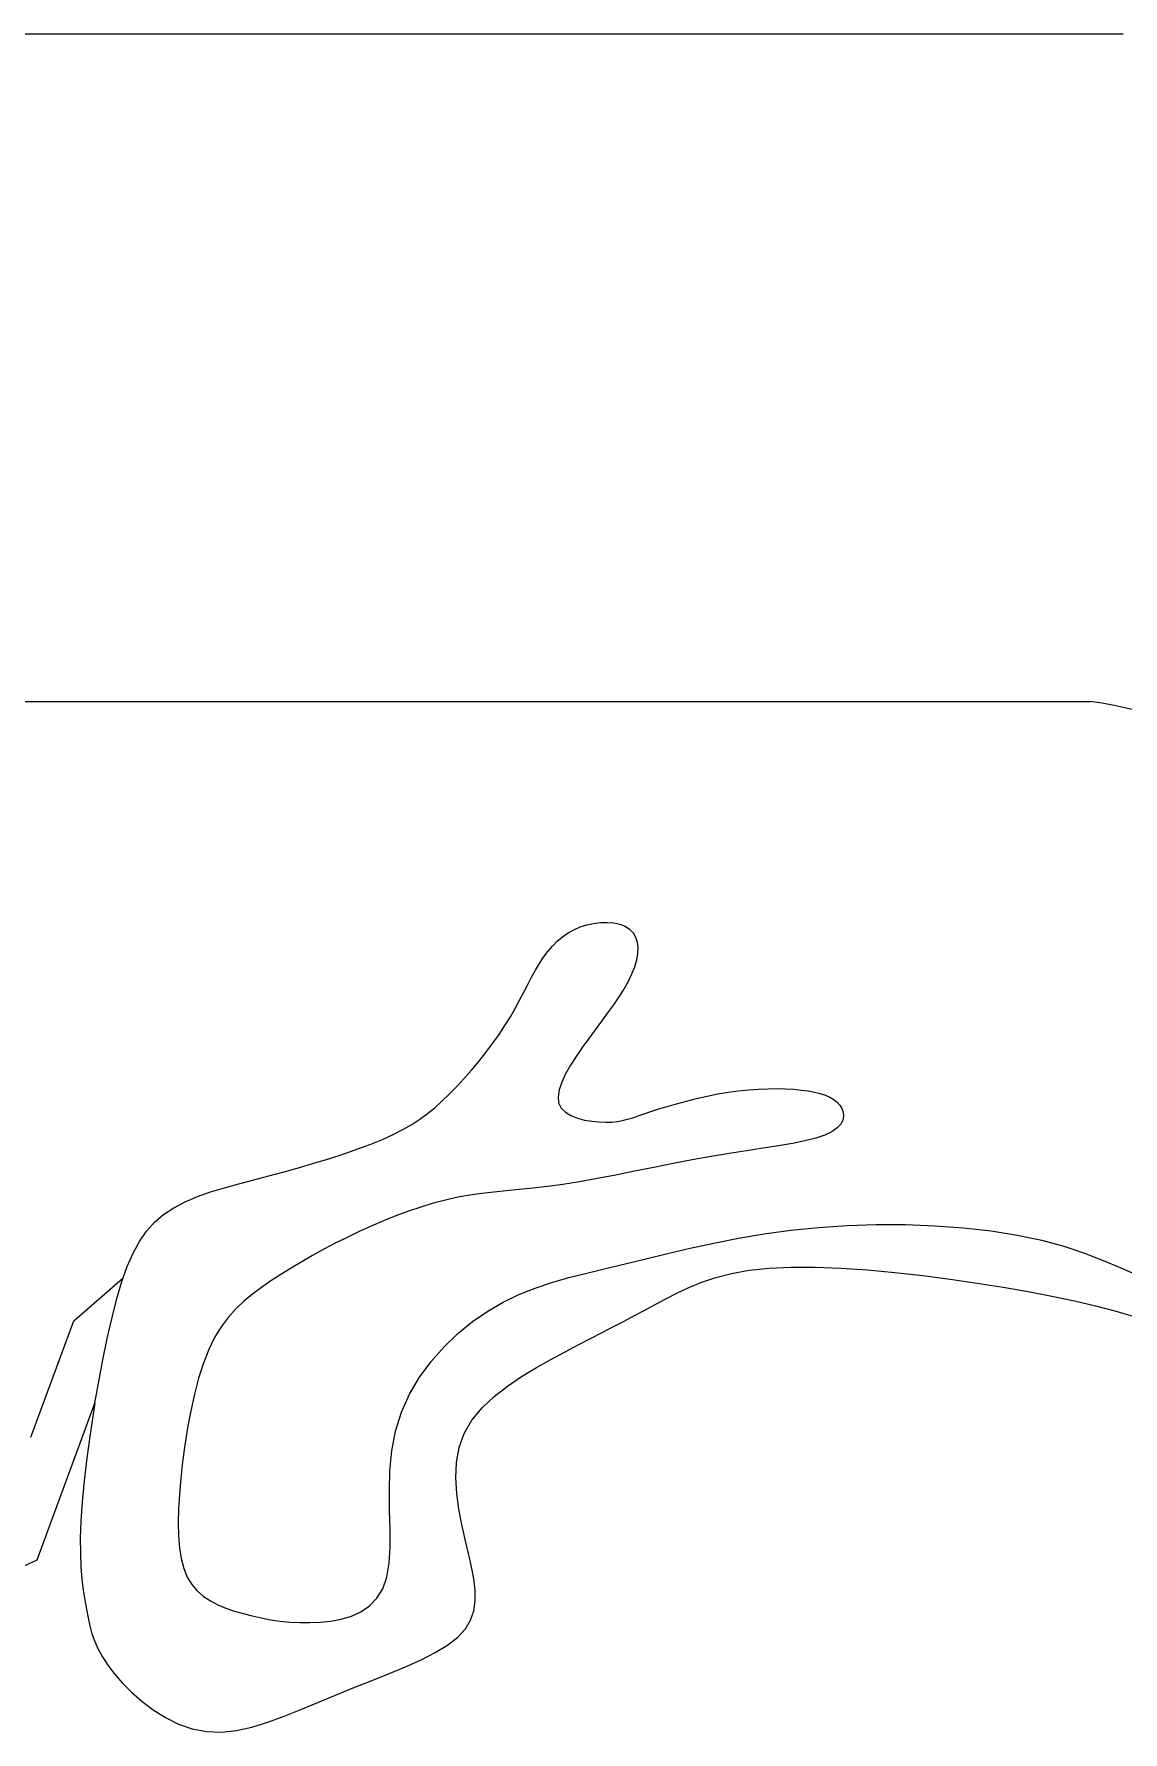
# Model space of a CAD drawing. Header units: inches. Extents: x 11 to 53.5, y 7.4 to 32.2.
# Drawn here: x 50.1989 to 50.2479, y 28.6724 to 28.7487 of the extents above; entities that cross this region are included whole.
import ezdxf

# ---------------------------------------------------------------- set-up
doc = ezdxf.new("R2010")
doc.units = ezdxf.units.IN
doc.header["$MEASUREMENT"] = 0
doc.layers.add('02', color=2, linetype='Continuous')

msp = doc.modelspace()

# ---------------------------------------------------------------- linework, layer by layer
at = {"layer": '02'}
for p, q in [((49.90310756393583, 28.74870040072145), (50.24788478770634, 28.74870040072145)), ((49.90458752014084, 28.71870040072262), (50.24640483150134, 28.71870040072262)), ((50.22245121197184, 28.70792003065598), (50.22268438801976, 28.70811651147395)), ((50.22268438801976, 28.70811651147395), (50.2229322672064, 28.7082892562992)), ((50.2229322672064, 28.7082892562992), (50.22319598050663, 28.70843713485537)), ((50.22319598050663, 28.70843713485537), (50.22347665889529, 28.70855901692429)), ((50.22347665889529, 28.70855901692429), (50.22377392541958, 28.70865377221507)), ((50.22377392541958, 28.70865377221507), (50.22408137095036, 28.70872027046588)), ((50.22408137095036, 28.70872027046588), (50.22439107854726, 28.70875738138583)), ((50.22439107854726, 28.70875738138583), (50.22469513103707, 28.708763974684)), ((50.22469513103707, 28.708763974684), (50.22498561147941, 28.70873892011313)), ((50.22498561147941, 28.70873892011313), (50.2252546028175, 28.70868108735321)), ((50.2252546028175, 28.70868108735321), (50.22549418787813, 28.70858934615698)), ((50.22549418787813, 28.70858934615698), (50.22569644983733, 28.70846256620442)), ((50.22569644983733, 28.70846256620442), (50.22585497933315, 28.70830037076102)), ((50.22585497933315, 28.70830037076102), (50.22596939964561, 28.708105397114)), ((50.22596939964561, 28.708105397114), (50.22604084163314, 28.70788103609247)), ((50.2218285923299, 28.707199474791), (50.22202444515997, 28.70746038205997)), ((50.22202444515997, 28.70746038205997), (50.22223160797139, 28.70770094410708)), ((50.22223160797139, 28.70770094410708), (50.22245121197184, 28.70792003065598)), ((50.22605931476565, 28.70735771519848), (50.22600860786034, 28.70706553695508)), ((50.22604084163314, 28.70788103609247), (50.22607043627059, 28.70763067851093)), ((50.22607043627059, 28.70763067851093), (50.22605931476565, 28.70735771519848)), ((50.22129306019625, 28.70630598427105), (50.22146572740158, 28.70662114560563)), ((50.22146572740158, 28.70662114560563), (50.22164291850632, 28.70691935254744)), ((50.22164291850632, 28.70691935254744), (50.2218285923299, 28.707199474791)), ((50.22591944676233, 28.70675753460981), (50.22579296244649, 28.70643709897721)), ((50.22600860786034, 28.70706553695508), (50.22591944676233, 28.70675753460981)), ((50.22094320188617, 28.70562931980547), (50.22112039299091, 28.70597499889281)), ((50.22112039299091, 28.70597499889281), (50.22129306019625, 28.70630598427105)), ((50.22563085131688, 28.70610705576272), (50.22543707207652, 28.70576797013363)), ((50.22579296244649, 28.70643709897721), (50.22563085131688, 28.70610705576272)), ((50.2205571512167, 28.70489840179815), (50.22075696263337, 28.70527007732907)), ((50.22075696263337, 28.70527007732907), (50.22094320188617, 28.70562931980547)), ((50.22497260497758, 28.70506267184991), (50.22471096515065, 28.7046964593117)), ((50.22521614850839, 28.70541984214814), (50.22497260497758, 28.70506267184991)), ((50.22543707207652, 28.70576797013363), (50.22521614850839, 28.70541984214814)), ((50.22009871617766, 28.70412227295473), (50.22033924373673, 28.70451542356185)), ((50.22033924373673, 28.70451542356185), (50.2205571512167, 28.70489840179815)), ((50.22443575327625, 28.70432120456261), (50.22415149337021, 28.70393690766085)), ((50.22471096515065, 28.7046964593117), (50.22443575327625, 28.70432120456261)), ((50.21954376841305, 28.7033144969262), (50.21983255233491, 28.70372064540587)), ((50.21983255233491, 28.70372064540587), (50.22009871617766, 28.70412227295473)), ((50.22386270944835, 28.70354356866464), (50.22357505650135, 28.70314231787942)), ((50.22415149337021, 28.70393690766085), (50.22386270944835, 28.70354356866464)), ((50.21891643627887, 28.70250672153797), (50.2192368884279, 28.70290834860661)), ((50.2192368884279, 28.70290834860661), (50.21954376841305, 28.7033144969262)), ((50.22357505650135, 28.70314231787942), (50.2232987136521, 28.70273880673066)), ((50.2182529117853, 28.70173511557531), (50.21858693598179, 28.70211413682572)), ((50.21858693598179, 28.70211413682572), (50.21891643627887, 28.70250672153797)), ((50.22304499099837, 28.70233981684741), (50.22282519852152, 28.70195212993148)), ((50.2232987136521, 28.70273880673066), (50.22304499099837, 28.70233981684741)), ((50.21758938729172, 28.70103584785264), (50.21791888747239, 28.70137417889217)), ((50.21791888747239, 28.70137417889217), (50.2182529117853, 28.70173511557531)), ((50.22253264448946, 28.70123779157601), (50.2224825032462, 28.7009247034819)), ((50.22265064631929, 28.70158252761193), (50.22253264448946, 28.70123779157601)), ((50.22282519852152, 28.70195212993148), (50.22265064631929, 28.70158252761193)), ((50.23060162979519, 28.70119578272878), (50.23105591777122, 28.7012423126669)), ((50.23105591777122, 28.7012423126669), (50.23149663381619, 28.70127301866322)), ((50.23149663381619, 28.70127301866322), (50.23192151563117, 28.70128903097956)), ((50.23192151563117, 28.70128903097956), (50.23232830138286, 28.70129147992137)), ((50.23232830138286, 28.70129147992137), (50.23271472900515, 28.70128149577958)), ((50.23271472900515, 28.70128149577958), (50.23307853643192, 28.70126020880142)), ((50.23307853643192, 28.70126020880142), (50.23341746171346, 28.70122874929238)), ((50.23341746171346, 28.70122874929238), (50.23372961973647, 28.70118787076516)), ((50.21694546702193, 28.70043453790439), (50.2172668616694, 28.70072332492581)), ((50.2172668616694, 28.70072332492581), (50.21758938729172, 28.70103584785264)), ((50.2224825032462, 28.7009247034819), (50.22251153233802, 28.70065004500228)), ((50.22251153233802, 28.70065004500228), (50.22262651819611, 28.70041890236624)), ((50.22700879556933, 28.70037670518813), (50.22739446916958, 28.70049481963523)), ((50.22739446916958, 28.70049481963523), (50.227811810997, 28.70061519464961)), ((50.227811810997, 28.70061519464961), (50.22825403496964, 28.70073443937307)), ((50.22825403496964, 28.70073443937307), (50.22871435512198, 28.70084916297655)), ((50.22871435512198, 28.70084916297655), (50.22918598525567, 28.7009559746164)), ((50.22918598525567, 28.7009559746164), (50.22966213940518, 28.7010514834199)), ((50.22966213940518, 28.7010514834199), (50.23013603160499, 28.70113229857251)), ((50.23013603160499, 28.70113229857251), (50.23060162979519, 28.70119578272878)), ((50.23372961973647, 28.70118787076516), (50.23401463366454, 28.70113681970705)), ((50.23401463366454, 28.70113681970705), (50.23427250338128, 28.70107446582714)), ((50.23427250338128, 28.70107446582714), (50.23450322900308, 28.70099967883451)), ((50.23450322900308, 28.70099967883451), (50.23470681029713, 28.70091132848192)), ((50.23470681029713, 28.70091132848192), (50.23488324749624, 28.70080828444933)), ((50.23488324749624, 28.70080828444933), (50.23503254048401, 28.7006894164895)), ((50.23503254048401, 28.7006894164895), (50.23515468937686, 28.70055359428242)), ((50.23515468937686, 28.70055359428242), (50.23524837449068, 28.70040062948264)), ((50.21590889847712, 28.69967668344342), (50.21627440242438, 28.69991460802866)), ((50.21627440242438, 28.69991460802866), (50.21661728629252, 28.70016609588655)), ((50.21661728629252, 28.70016609588655), (50.21694546702193, 28.70043453790439)), ((50.22262651819611, 28.70041890236624), (50.22281615048988, 28.70022958015924)), ((50.22281615048988, 28.70022958015924), (50.22306459510574, 28.70007868753763)), ((50.22306459510574, 28.70007868753763), (50.22335601804653, 28.6999628336578)), ((50.22335601804653, 28.6999628336578), (50.22367458519867, 28.69987862766155)), ((50.22367458519867, 28.69987862766155), (50.22400446244856, 28.69982267871982)), ((50.22400446244856, 28.69982267871982), (50.22432981556622, 28.69979159595986)), ((50.22432981556622, 28.69979159595986), (50.22463481067089, 28.69978198856715)), ((50.22463481067089, 28.69978198856715), (50.22490794895558, 28.69979084244714)), ((50.22490794895558, 28.69979084244714), (50.22515507412018, 28.69981665054528)), ((50.22515507412018, 28.69981665054528), (50.2253863651712, 28.69985828258522)), ((50.2253863651712, 28.69985828258522), (50.22561200123155, 28.69991460830514)), ((50.22561200123155, 28.69991460830514), (50.22584216130772, 28.69998449738504)), ((50.22584216130772, 28.69998449738504), (50.22608702440621, 28.70006681957765)), ((50.22608702440621, 28.70006681957765), (50.22635676976634, 28.70016044459206)), ((50.22635676976634, 28.70016044459206), (50.22666157627819, 28.70026424213737)), ((50.22666157627819, 28.70026424213737), (50.22700879556933, 28.70037670518813)), ((50.23519333216237, 28.69969834770908), (50.23503254048401, 28.69952277726569)), ((50.235287394229, 28.69987843928701), (50.23519333216237, 28.69969834770908)), ((50.23524837449068, 28.70040062948264), (50.23530699833637, 28.70023410129378)), ((50.23532264397355, 28.70005853085039), (50.235287394229, 28.69987843928701)), ((50.23530699833637, 28.70023410129378), (50.23532264397355, 28.70005853085039)), ((50.21406497908166, 28.69879355397442), (50.21459749524357, 28.69901038062543)), ((50.21459749524357, 28.69901038062543), (50.2150783618853, 28.69922796061454)), ((50.2150783618853, 28.69922796061454), (50.21551285739397, 28.69944893125811)), ((50.21551285739397, 28.69944893125811), (50.21590889847712, 28.69967668344342)), ((50.23358485076452, 28.6989440729465), (50.23302179746671, 28.69883029115753)), ((50.23407325762665, 28.69906689693179), (50.23358485076452, 28.6989440729465)), ((50.23447910076348, 28.69920328427705), (50.23407325762665, 28.69906689693179)), ((50.2347971024864, 28.69935624909139), (50.23447910076348, 28.69920328427705)), ((50.23503254048401, 28.69952277726569), (50.2347971024864, 28.69935624909139)), ((50.21222087120978, 28.69815437610104), (50.21286875006618, 28.69836442137038)), ((50.21286875006618, 28.69836442137038), (50.21348609178668, 28.69857785743969)), ((50.21348609178668, 28.69857785743969), (50.21406497908166, 28.69879355397442)), ((50.22936393038245, 28.69823877491016), (50.22851963326676, 28.6980859975536)), ((50.23018146047244, 28.69837516298302), (50.22936393038245, 28.69823877491016)), ((50.23096392917788, 28.69849798749218), (50.23018146047244, 28.69837516298302)), ((50.2317034196748, 28.69861176958674), (50.23096392917788, 28.69849798749218)), ((50.23239201479001, 28.69872103043034), (50.2317034196748, 28.69861176958674)), ((50.23302179746671, 28.69883029115753), (50.23239201479001, 28.69872103043034)), ((50.20948232486253, 28.69737070959835), (50.21017318192744, 28.69755588836578)), ((50.21017318192744, 28.69755588836578), (50.21086517008362, 28.69774897925689)), ((50.21086517008362, 28.69774897925689), (50.21155037227427, 28.69794885195169)), ((50.21155037227427, 28.69794885195169), (50.21222087120978, 28.69815437610104)), ((50.22507458410101, 28.697407070207), (50.22424725207375, 28.6972486411776)), ((50.22592566729864, 28.69757567181095), (50.22507458410101, 28.697407070207)), ((50.22679032266015, 28.69774879454943), (50.22592566729864, 28.69757567181095)), ((50.22765837094622, 28.69792078695335), (50.22679032266015, 28.69774879454943)), ((50.22851963326676, 28.6980859975536), (50.22765837094622, 28.69792078695335)), ((50.20627497576052, 28.69643822500965), (50.20686441924764, 28.69664732730033)), ((50.20686441924764, 28.69664732730033), (50.2074855308455, 28.69683834519837)), ((50.2074855308455, 28.69683834519837), (50.20813265579628, 28.69701806039101)), ((50.20813265579628, 28.69701806039101), (50.20880013876004, 28.69719325462373)), ((50.20880013876004, 28.69719325462373), (50.20948232486253, 28.69737070959835)), ((50.22015903654383, 28.69669555265299), (50.21959899933418, 28.69664016868936)), ((50.22074169394901, 28.69675093673303), (50.22015903654383, 28.69669555265299)), ((50.2213548886065, 28.6968131026313), (50.22074169394901, 28.69675093673303)), ((50.22200653745668, 28.69688883206417), (50.2213548886065, 28.6968131026313)), ((50.22270455767276, 28.69698490674799), (50.22200653745668, 28.69688883206417)), ((50.22345385022336, 28.69710603620641), (50.22270455767276, 28.69698490674799)), ((50.22424725207375, 28.6972486411776), (50.22345385022336, 28.69710603620641)), ((50.20475320503456, 28.69563459451619), (50.20521371366331, 28.69593864032667)), ((50.20521371366331, 28.69593864032667), (50.20572285560766, 28.69620425658085)), ((50.20572285560766, 28.69620425658085), (50.20627497576052, 28.69643822500965)), ((50.21631624977445, 28.69596878117026), (50.21575564701917, 28.69577927058871)), ((50.21687459046362, 28.69613794669002), (50.21631624977445, 28.69596878117026)), ((50.21742840725338, 28.69628450656618), (50.21687459046362, 28.69613794669002)), ((50.21797543784479, 28.69640620023146), (50.21742840725338, 28.69628450656618)), ((50.21851511704145, 28.69650227420224), (50.21797543784479, 28.69640620023146)), ((50.21905366514684, 28.69657800311123), (50.21851511704145, 28.69650227420224)), ((50.21959899933418, 28.69664016868936), (50.21905366514684, 28.69657800311123)), ((50.20398411990018, 28.69488408733176), (50.20434491123879, 28.69528533743304)), ((50.20434491123879, 28.69528533743304), (50.20475320503456, 28.69563459451619)), ((50.2146367034583, 28.69534825646569), (50.21408288678495, 28.6951112740442)), ((50.21519504426388, 28.69557167549809), (50.2146367034583, 28.69534825646569)), ((50.21575564701917, 28.69577927058871), (50.21519504426388, 28.69557167549809)), ((50.23418956281958, 28.69505589022609), (50.23547589554792, 28.69514179165143)), ((50.23547589554792, 28.69514179165143), (50.23678937237119, 28.69518248176045)), ((50.23678937237119, 28.69518248176045), (50.2381118972261, 28.69517796055315)), ((50.2381118972261, 28.69517796055315), (50.23942537404938, 28.69512822798587)), ((50.23942537404938, 28.69512822798587), (50.2407117066613, 28.69503328405862)), ((50.20337789980104, 28.69389848109294), (50.20366404470397, 28.69442406246689)), ((50.20366404470397, 28.69442406246689), (50.20398411990018, 28.69488408733176)), ((50.21299768492455, 28.69460547292855), (50.21246969289487, 28.69434004504891)), ((50.21353585607713, 28.69486298880091), (50.21299768492455, 28.69460547292855)), ((50.21408288678495, 28.6951112740442), (50.21353585607713, 28.69486298880091)), ((50.22948457123121, 28.69434456621256), (50.23059295871636, 28.69456252222316)), ((50.23059295871636, 28.69456252222316), (50.23174658647613, 28.69475900288106)), ((50.23174658647613, 28.69475900288106), (50.23294545451054, 28.6949260962081)), ((50.23294545451054, 28.6949260962081), (50.23418956281958, 28.69505589022609)), ((50.2407117066613, 28.69503328405862), (50.2419527989986, 28.69489312871318)), ((50.2419527989986, 28.69489312871318), (50.24313055499798, 28.69470776194957)), ((50.24313055499798, 28.69470776194957), (50.24422687836332, 28.69447718372411)), ((50.24422687836332, 28.69447718372411), (50.24522913954561, 28.69420346621499)), ((50.20311889910946, 28.69330056149355), (50.20337789980104, 28.69389848109294)), ((50.21144876998724, 28.69378997432958), (50.21095810129182, 28.69350759198441)), ((50.21195301096296, 28.6940678354238), (50.21144876998724, 28.69378997432958)), ((50.21246969289487, 28.69434004504891), (50.21195301096296, 28.6940678354238)), ((50.22550342450259, 28.69341622807568), (50.2264308507728, 28.6936409657881)), ((50.2264308507728, 28.6936409657881), (50.22740351731764, 28.69387587601685)), ((50.22740351731764, 28.69387587601685), (50.22842142413711, 28.69411304681288)), ((50.22842142413711, 28.69411304681288), (50.22948457123121, 28.69434456621256)), ((50.24522913954561, 28.69420346621499), (50.24614657516932, 28.69389697038586)), ((50.24614657516932, 28.69389697038586), (50.24699388837317, 28.69357012936397)), ((50.20288025643086, 28.69262352189416), (50.20311889910946, 28.69330056149355)), ((50.21002200394278, 28.69293378464662), (50.2095788374717, 28.69264462014852)), ((50.2104821355023, 28.69322181867918), (50.21002200394278, 28.69293378464662)), ((50.21095810129182, 28.69350759198441), (50.2104821355023, 28.69322181867918)), ((50.22297222944317, 28.6927957032547), (50.22377826084258, 28.69300329841807)), ((50.22377826084258, 28.69300329841807), (50.22462048460139, 28.6932063724178)), ((50.22462048460139, 28.6932063724178), (50.22550342450259, 28.69341622807568)), ((50.2295793874363, 28.69279777013598), (50.23028834068091, 28.69298068859806)), ((50.23028834068091, 28.69298068859806), (50.23108098850926, 28.69312517737288)), ((50.23108098850926, 28.69312517737288), (50.23196977199396, 28.69322332443861)), ((50.23196977199396, 28.69322332443861), (50.23296185416976, 28.69326947834069)), ((50.23296185416976, 28.69326947834069), (50.23404328591997, 28.69326702990819)), ((50.23404328591997, 28.69326702990819), (50.23519484009003, 28.69322163056658)), ((50.23519484009003, 28.69322163056658), (50.23639728975823, 28.69313893172674)), ((50.23639728975823, 28.69313893172674), (50.23763140753718, 28.69302458477049)), ((50.23763140753718, 28.69302458477049), (50.23887796638874, 28.69288424113783)), ((50.23887796638874, 28.69288424113783), (50.24011773915836, 28.6927235522251)), ((50.24699388837317, 28.69357012936397), (50.24778578229589, 28.6932353763348)), ((50.24778578229589, 28.6932353763348), (50.24853695984339, 28.69290514442563)), ((50.20071276658555, 28.69085025290568), (50.20291609034749, 28.69277694138308)), ((50.20265518591614, 28.69186058057839), (50.20288025643086, 28.69262352189416)), ((50.2091537670639, 28.69235376003216), (50.20874792392706, 28.69205385747208)), ((50.2095788374717, 28.69264462014852), (50.2091537670639, 28.69235376003216)), ((50.22072604842825, 28.69203276220086), (50.22145064731004, 28.69232173798972)), ((50.22145064731004, 28.69232173798972), (50.22219786627093, 28.69257228404766)), ((50.22219786627093, 28.69257228404766), (50.22297222944317, 28.6927957032547)), ((50.22733169826088, 28.69184003992431), (50.22783028412951, 28.69209755687351)), ((50.22783028412951, 28.69209755687351), (50.22836280017501, 28.69234829225187)), ((50.22836280017501, 28.69234829225187), (50.2289416875864, 28.69258433400845)), ((50.2289416875864, 28.69258433400845), (50.2295793874363, 28.69279777013598)), ((50.24011773915836, 28.6927235522251), (50.24133149892432, 28.69254816942865)), ((50.24133149892432, 28.69254816942865), (50.24250246872535, 28.69236280228669)), ((50.24250246872535, 28.69236280228669), (50.24362367423592, 28.69216839273012)), ((50.24362367423592, 28.69216839273012), (50.24469059144022, 28.69196494081715)), ((50.20243690148337, 28.69100495577167), (50.20265518591614, 28.69186058057839)), ((50.20799844290005, 28.69139075613365), (50.20765706707598, 28.69100947290443)), ((50.20836243880322, 28.69173587025742), (50.20799844290005, 28.69139075613365)), ((50.20874792392706, 28.69205385747208), (50.20836243880322, 28.69173587025742)), ((50.21932661495512, 28.69129431014316), (50.22001954560974, 28.69169405387382)), ((50.22001954560974, 28.69169405387382), (50.22072604842825, 28.69203276220086)), ((50.2259226513269, 28.69108934221166), (50.22638749537865, 28.69133423714974)), ((50.22638749537865, 28.69133423714974), (50.22685460161293, 28.69158365341153)), ((50.22685460161293, 28.69158365341153), (50.22733169826088, 28.69184003992431)), ((50.24469059144022, 28.69196494081715), (50.24569869620601, 28.69175244659144)), ((50.24569869620601, 28.69175244659144), (50.24664346451746, 28.69153091012576)), ((50.24664346451746, 28.69153091012576), (50.24752037247518, 28.69130033143464)), ((50.24752037247518, 28.69130033143464), (50.24832489583051, 28.69106071061996)), ((50.19878484748179, 28.68562068894406), (50.20071276658555, 28.69085025290568)), ((50.20222050204748, 28.690055140434), (50.20243690148337, 28.69100495577167)), ((50.2073394424223, 28.69058297831524), (50.20704669991383, 28.6901022301552)), ((50.20765706707598, 28.69100947290443), (50.2073394424223, 28.69058297831524)), ((50.21798599392051, 28.69028760372911), (50.21864555994389, 28.69082486548886)), ((50.21864555994389, 28.69082486548886), (50.21932661495512, 28.69129431014316)), ((50.22447383051613, 28.69033657370327), (50.22497260497758, 28.69059503163752)), ((50.22497260497758, 28.69059503163752), (50.22545328314291, 28.6908444474191)), ((50.22545328314291, 28.6908444474191), (50.2259226513269, 28.69108934221166)), ((50.20200862662742, 28.68903072614356), (50.20222050204748, 28.690055140434)), ((50.20704669991383, 28.6901022301552), (50.20677997064186, 28.68955818616977)), ((50.21736035830682, 28.68968704596936), (50.21798599392051, 28.69028760372911)), ((50.22280107028192, 28.68946173546446), (50.22339484930845, 28.68977444676583)), ((50.22339484930845, 28.68977444676583), (50.22395017402587, 28.69006455246726)), ((50.22395017402587, 28.69006455246726), (50.22447383051613, 28.69033657370327)), ((50.20166668071752, 28.68714871197316), (50.20200862662742, 28.68903072614356)), ((50.20677997064186, 28.68955818616977), (50.20654000851201, 28.6889455717699)), ((50.2162606419005, 28.68831412700255), (50.2167810938262, 28.68902771334414)), ((50.2167810938262, 28.68902771334414), (50.21736035830682, 28.68968704596936)), ((50.22150870561009, 28.68875342548726), (50.2221667635894, 28.68912227414857)), ((50.2221667635894, 28.68912227414857), (50.22280107028192, 28.68946173546446)), ((50.20632605961865, 28.68827418273739), (50.20613699287051, 28.68755758249043)), ((50.20654000851201, 28.6889455717699), (50.20632605961865, 28.68827418273739)), ((50.21581144336952, 28.68755080803547), (50.2162606419005, 28.68831412700255)), ((50.22020729290662, 28.68791852374287), (50.22084838568108, 28.68835292888415)), ((50.22084838568108, 28.68835292888415), (50.22150870561009, 28.68875342548726)), ((50.20613699287051, 28.68755758249043), (50.20597167717634, 28.68680933443265)), ((50.21544593942227, 28.68674227759201), (50.21581144336952, 28.68755080803547)), ((50.21960691639097, 28.68744794949615), (50.22020729290662, 28.68791852374287)), ((50.19906027379321, 28.68011588756944), (50.20166668071752, 28.68714871197316)), ((50.20161654401446, 28.68685756588255), (50.2014453848532, 28.68575855246471)), ((50.20166668071752, 28.68714871197316), (50.20161654401446, 28.68685756588255)), ((50.20597167717634, 28.68680933443265), (50.2058289817941, 28.6860430019531)), ((50.21517657113137, 28.68589305679215), (50.21544593942227, 28.68674227759201)), ((50.21861426866954, 28.68638925124268), (50.21906874523839, 28.68693894551851)), ((50.21906874523839, 28.68693894551851), (50.21960691639097, 28.68744794949615)), ((50.2058289817941, 28.6860430019531), (50.2057077753997, 28.68527214848454)), ((50.21826497578868, 28.68579660608683), (50.21861426866954, 28.68638925124268)), ((50.2014453848532, 28.68575855246471), (50.20129684577105, 28.68468440521409)), ((50.2057077753997, 28.68527214848454), (50.20560692725113, 28.68451033743057)), ((50.21500955891671, 28.68500992735225), (50.21517657113137, 28.68589305679215)), ((50.21803575832737, 28.68516101000731), (50.21826497578868, 28.68579660608683)), ((50.20129684577105, 28.68468440521409), (50.20117545101667, 28.68365999041433)), ((50.20560692725113, 28.68451033743057), (50.2055253062571, 28.68377113219484)), ((50.2149262414022, 28.68410871327232), (50.21500955891671, 28.68500992735225)), ((50.21788495729552, 28.68379939480818), (50.21791511747861, 28.68449150530231)), ((50.21791511747861, 28.68449150530231), (50.21803575832737, 28.68516101000731)), ((50.2055253062571, 28.68377113219484), (50.2054625353484, 28.68306621237733)), ((50.21490173620978, 28.68320749913418), (50.2149262414022, 28.68410871327232)), ((50.21792718159841, 28.68309598136128), (50.21788495729552, 28.68379939480818)), ((50.20117545101667, 28.68365999041433), (50.20108572437303, 28.68271017433452)), ((50.2054625353484, 28.68306621237733), (50.20542125354396, 28.68239972227619)), ((50.21491116131065, 28.68232436953421), (50.21490173620978, 28.68320749913418)), ((50.21802369420757, 28.68239256779797), (50.21792718159841, 28.68309598136128)), ((50.20108572437303, 28.68271017433452), (50.20103068204472, 28.6818541718474)), ((50.20542125354396, 28.68239972227619), (50.20540485388474, 28.68177392244414)), ((50.21492963444317, 28.68147740905423), (50.21491116131065, 28.68232436953421)), ((50.21815639905972, 28.68170045699825), (50.21802369420757, 28.68239256779797)), ((50.20103068204472, 28.6818541718474), (50.20100730782715, 28.68108859212388)), ((50.20540485388474, 28.68177392244414), (50.20541672952814, 28.68119107336114)), ((50.2149322734621, 28.68068470229063), (50.21492963444317, 28.68147740905423)), ((50.21830720009157, 28.68103095176938), (50.21815639905972, 28.68170045699825)), ((50.20100730782715, 28.68108859212388), (50.20101107793735, 28.68040439288033)), ((50.20541672952814, 28.68119107336114), (50.20546027328228, 28.6806534355508)), ((50.20546027328228, 28.6806534355508), (50.20553887830457, 28.68016326953674)), ((50.21489419622222, 28.67996433381067), (50.2149322734621, 28.68068470229063)), ((50.21845800112342, 28.68039535496226), (50.21830720009157, 28.68103095176938)), ((50.19189942834774, 28.67681299877021), (50.19906027379321, 28.68011588756944)), ((50.20101107793735, 28.68040439288033), (50.20103746801024, 28.67979253189132)), ((50.20553887830457, 28.68016326953674), (50.20565593763595, 28.67972283579892)), ((50.21479052046189, 28.67933438822528), (50.21489419622222, 28.67996433381067)), ((50.21859164859043, 28.679802520486), (50.21845800112342, 28.68039535496226)), ((50.20103746801024, 28.67979253189132), (50.20108195437925, 28.67924396688776)), ((50.20108195437925, 28.67924396688776), (50.20114001279572, 28.67874965562968)), ((50.20565593763595, 28.67972283579892), (50.205814844201, 28.6793343948755)), ((50.205814844201, 28.6793343948755), (50.20601767158942, 28.67899888863921)), ((50.21460258468861, 28.6788082405781), (50.21479052046189, 28.67933438822528)), ((50.21869475868871, 28.67925150646787), (50.21859164859043, 28.679802520486)), ((50.2187548906949, 28.67873892209335), (50.21869475868871, 28.67925150646787)), ((50.20114001279572, 28.67874965562968), (50.20120711924383, 28.67830055584799)), ((50.20601767158942, 28.67899888863921), (50.20626121512024, 28.67871198435913)), ((50.20626121512024, 28.67871198435913), (50.20654095101045, 28.67846803066804)), ((50.20654095101045, 28.67846803066804), (50.20685235512784, 28.67826137624233)), ((50.21400503566829, 28.67804077732743), (50.21433660943867, 28.67838042780367)), ((50.21433660943867, 28.67838042780367), (50.21460258468861, 28.6788082405781)), ((50.21875960318712, 28.67826137651881), (50.2187548906949, 28.67873892209335)), ((50.20120711924383, 28.67830055584799), (50.20127874970777, 28.67788762528816)), ((50.20127874970777, 28.67788762528816), (50.201352453645, 28.67750219844473)), ((50.20685235512784, 28.67826137624233), (50.20719090345656, 28.6780863697002)), ((50.20719090345656, 28.6780863697002), (50.2075520718644, 28.67793735968898)), ((50.2075520718644, 28.67793735968898), (50.20793133645194, 28.6778086948705)), ((50.20793133645194, 28.6778086948705), (50.20832417308694, 28.67769472384843)), ((50.20832417308694, 28.67769472384843), (50.20872681177562, 28.67759111395006)), ((50.20872681177562, 28.67759111395006), (50.20913849849595, 28.67749880706268)), ((50.21274113477548, 28.67744907379691), (50.21319485732229, 28.67758527291316)), ((50.21319485732229, 28.67758527291316), (50.21362030468291, 28.67777911656029)), ((50.21362030468291, 28.67777911656029), (50.21400503566829, 28.67804077732743)), ((50.21855300580492, 28.67739783854066), (50.2186964552092, 28.67781547894428)), ((50.2186964552092, 28.67781547894428), (50.21875960318712, 28.67826137651881)), ((50.201352453645, 28.67750219844473), (50.20143407475544, 28.67713711683772)), ((50.20143407475544, 28.67713711683772), (50.20153152986305, 28.67678559872164)), ((50.20913849849595, 28.67749880706268), (50.20955923336433, 28.67742006369534)), ((50.20955923336433, 28.67742006369534), (50.20998901626436, 28.67735714441532)), ((50.20998901626436, 28.67735714441532), (50.21042784719603, 28.67731230974622)), ((50.21042784719603, 28.67731230974622), (50.21087572615934, 28.67728782021167)), ((50.21087572615934, 28.67728782021167), (50.21133265327072, 28.67728593637893)), ((50.21133265327072, 28.67728593637893), (50.21179862841373, 28.67730891877162)), ((50.21179862841373, 28.67730891877162), (50.21227157811509, 28.67736034660792)), ((50.21227157811509, 28.67736034660792), (50.21274113477548, 28.67744907379691)), ((50.21797543784479, 28.67663376598811), (50.21831681366885, 28.677005064508)), ((50.21831681366885, 28.677005064508), (50.21855300580492, 28.67739783854066)), ((50.20153152986305, 28.67678559872164), (50.20165273625744, 28.67644086235104)), ((50.20165273625744, 28.67644086235104), (50.20180561076259, 28.67609612596588)), ((50.20180561076259, 28.67609612596588), (50.2019980705517, 28.6757446078498)), ((50.21696657917337, 28.67594203219941), (50.21752133834516, 28.67628055219556)), ((50.21752133834516, 28.67628055219556), (50.21797543784479, 28.67663376598811)), ((50.2019980705517, 28.6757446078498), (50.20223803268155, 28.67537952624279)), ((50.20223803268155, 28.67537952624279), (50.20253341409253, 28.67499409939936)), ((50.21486799450932, 28.67498072620382), (50.2156229420506, 28.67529551010538)), ((50.2156229420506, 28.67529551010538), (50.21632812530143, 28.67561481514148)), ((50.21632812530143, 28.67561481514148), (50.21696657917337, 28.67594203219941)), ((50.20253341409253, 28.67499409939936), (50.20288987000814, 28.67458550159953)), ((50.20288987000814, 28.67458550159953), (50.20330400727099, 28.67416673113784)), ((50.21327666679272, 28.67435115816787), (50.21408024776602, 28.67466707252041)), ((50.21408024776602, 28.67466707252041), (50.21486799450932, 28.67498072620382)), ((50.20330400727099, 28.67416673113784), (50.20377017089041, 28.67375474231975)), ((50.20377017089041, 28.67375474231975), (50.20428270587573, 28.67336648943618)), ((50.21168703559661, 28.67370199798624), (50.21247421691069, 28.67402959225891)), ((50.21247421691069, 28.67402959225891), (50.21327666679272, 28.67435115816787)), ((50.20428270587573, 28.67336648943618), (50.20483595711985, 28.67301892680715)), ((50.20483595711985, 28.67301892680715), (50.2054242695157, 28.67272900872357)), ((50.20943406849975, 28.6728118978297), (50.21016696139114, 28.67307845703343)), ((50.21016696139114, 28.67307845703343), (50.21091795046223, 28.67338005499349)), ((50.21091795046223, 28.67338005499349), (50.21168703559661, 28.67370199798624)), ((50.2054242695157, 28.67272900872357), (50.20604198818901, 28.67251368950546)), ((50.20604198818901, 28.67251368950546), (50.2066834580327, 28.67238992344372)), ((50.2066834580327, 28.67238992344372), (50.20734396643812, 28.67236939019657)), ((50.20734396643812, 28.67236939019657), (50.20802257102324, 28.67244267065852)), ((50.20802257102324, 28.67244267065852), (50.20871927167164, 28.67259507112048)), ((50.20871927167164, 28.67259507112048), (50.20943406849975, 28.6728118978297))]:
    msp.add_line(p, q, dxfattribs=at)
msp.add_arc((50.24301284816457, 28.69599142143287), 0.02296090790014105, 38.06651633023988, 81.5046815671365, dxfattribs=at)

doc.saveas('drawing.dxf')
